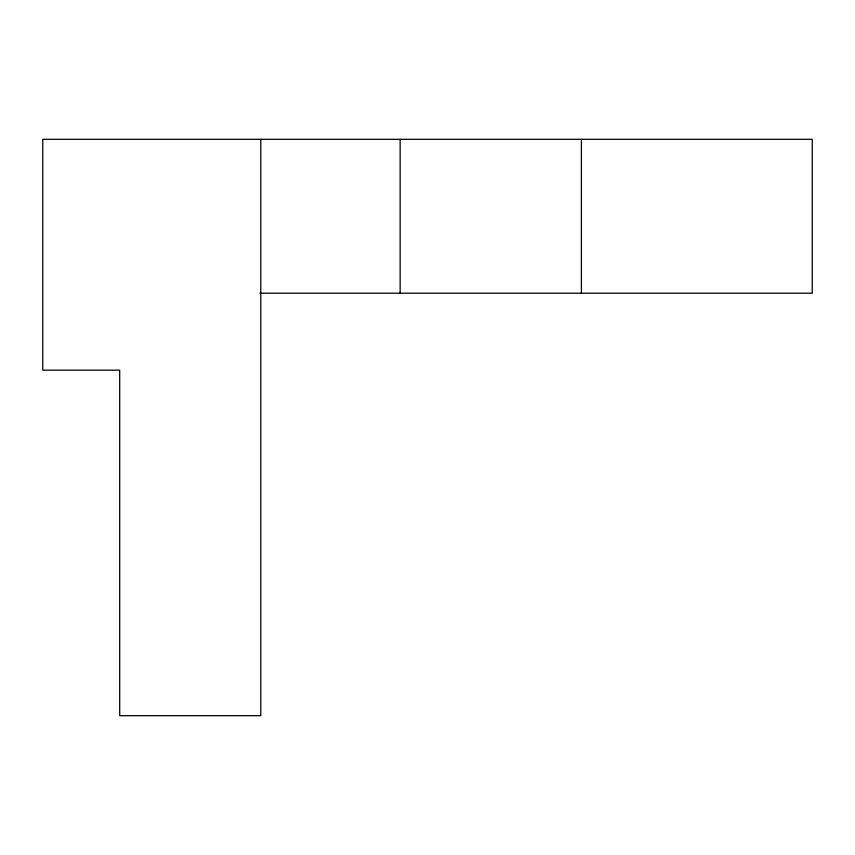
<?xml version="1.0" encoding="UTF-8"?>
<svg xmlns="http://www.w3.org/2000/svg" width="855" height="855" viewBox="0 0 855 855"><rect width="100%" height="100%" fill="white"/><g stroke="black" fill="none" stroke-linecap="round" stroke-linejoin="round"><path stroke-width="1.28" d="M259.963 293.212L812.25 293.212L812.25 139.312L42.75 139.312L42.75 370.162L119.7 370.162L119.7 715.688L260.775 715.688L260.775 139.312M581.4 139.312L581.4 293.212M400.151 139.312L400.151 293.212"/></g></svg>
